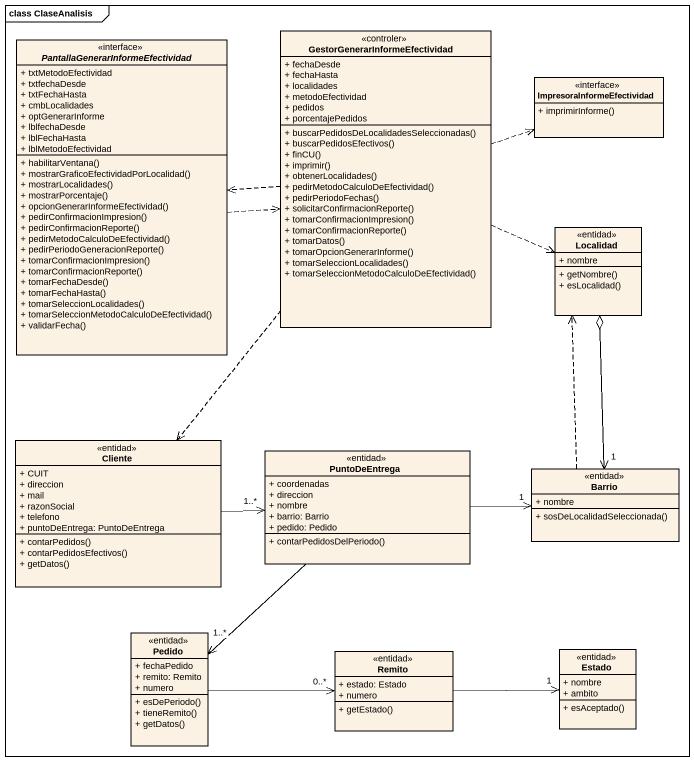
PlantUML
@startuml
mainframe class ClaseAnalisis
hide circle
hide empty members
skinparam classAttributeIconSize 0
class "GestorGenerarInformeEfectividad" as GestorGenerarInformeEfectivi <<controler>> {
  + fechaDesde
  + fechaHasta
  + localidades
  + metodoEfectividad
  + pedidos
  + porcentajePedidos
  + buscarPedidosDeLocalidadesSeleccionadas()
  + buscarPedidosEfectivos()
  + finCU()
  + imprimir()
  + obtenerLocalidades()
  + pedirMetodoCalculoDeEfectividad()
  + pedirPeriodoFechas()
  + solicitarConfirmacionReporte()
  + tomarConfirmacionImpresion()
  + tomarConfirmacionReporte()
  + tomarDatos()
  + tomarOpcionGenerarInforme()
  + tomarSeleccionLocalidades()
  + tomarSeleccionMetodoCalculoDeEfectividad()
}
interface "PantallaGenerarInformeEfectividad" as PantallaGenerarInformeEfecti <<interface>> {
  + txtMetodoEfectividad
  + txtfechaDesde
  + txtFechaHasta
  + cmbLocalidades
  + optGenerarInforme
  + lblfechaDesde
  + lblFechaHasta
  + lblMetodoEfectividad
  + habilitarVentana()
  + mostrarGraficoEfectividadPorLocalidad()
  + mostrarLocalidades()
  + mostrarPorcentaje()
  + opcionGenerarInformeEfectividad()
  + pedirConfirmacionImpresion()
  + pedirConfirmacionReporte()
  + pedirMetodoCalculoDeEfectividad()
  + pedirPeriodoGeneracionReporte()
  + tomarConfirmacionImpresion()
  + tomarConfirmacionReporte()
  + tomarFechaDesde()
  + tomarFechaHasta()
  + tomarSeleccionLocalidades()
  + tomarSeleccionMetodoCalculoDeEfectividad()
  + validarFecha()
}
class ImpresoraInformeEfectividad <<interface>> {
  + imprimirInforme()
}
class Localidad <<entidad>> {
  + nombre
  + getNombre()
  + esLocalidad()
}
class Cliente <<entidad>> {
  + CUIT
  + direccion
  + mail
  + razonSocial
  + telefono
  + puntoDeEntrega: PuntoDeEntrega
  + contarPedidos()
  + contarPedidosEfectivos()
  + getDatos()
}
class PuntoDeEntrega <<entidad>> {
  + coordenadas
  + direccion
  + nombre
  + barrio: Barrio
  + pedido: Pedido
  + contarPedidosDelPeriodo()
}
class Barrio <<entidad>> {
  + nombre
  + sosDeLocalidadSeleccionada()
}
class Pedido <<entidad>> {
  + fechaPedido
  + remito: Remito
  + numero
  + esDePeriodo()
  + tieneRemito()
  + getDatos()
}
class Remito <<entidad>> {
  + estado: Estado
  + numero
  + getEstado()
}
class Estado <<entidad>> {
  + nombre
  + ambito
  + esAceptado()
}
GestorGenerarInformeEfectivi .left.> PantallaGenerarInformeEfecti
GestorGenerarInformeEfectivi .right.> ImpresoraInformeEfectividad
GestorGenerarInformeEfectivi .right.> Localidad
GestorGenerarInformeEfectivi ..> Cliente
PantallaGenerarInformeEfecti .right.> GestorGenerarInformeEfectivi
Cliente -right-> "1..*" PuntoDeEntrega
PuntoDeEntrega -right-> "1" Barrio
PuntoDeEntrega --> "1..*" Pedido
Barrio "1" <-up-o Localidad
Barrio .up.> Localidad
Pedido -right-> "0..*" Remito
Remito -right-> "1" Estado
@enduml
